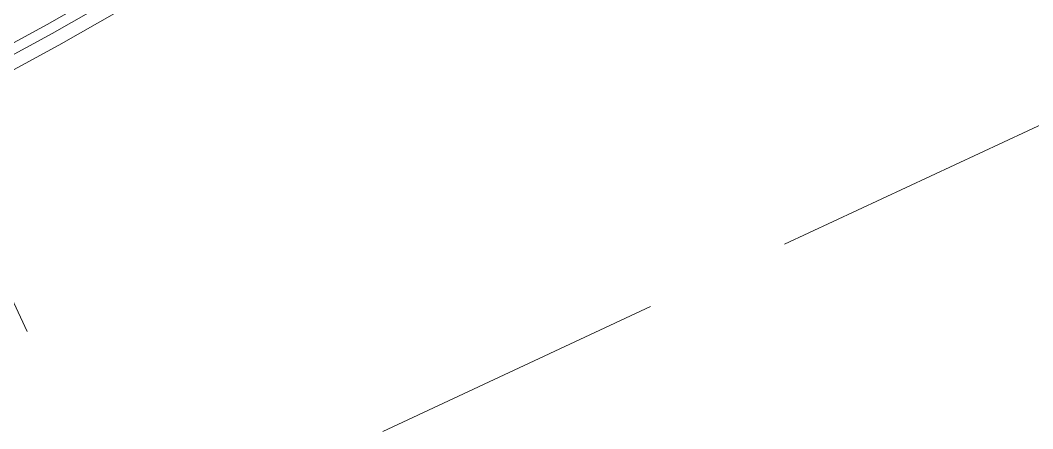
# Model space of a CAD drawing. Extents: x 2498567 to 2501210, y 7092229 to 7094464.
# Drawn here: x 2499461.74 to 2499491.72, y 7093425.01 to 7093437.11 of the extents above; entities that cross this region are included whole.
import ezdxf

# ---------------------------------------------------------------- set-up
doc = ezdxf.new("R2010")
doc.units = 0
doc.header["$MEASUREMENT"] = 0
doc.linetypes.add('HIDDEN', pattern=[0.375, 0.25, -0.125])
doc.layers.add('2', color=7, linetype='Continuous', lineweight=0)
doc.layers.add('GRID', color=254, linetype='HIDDEN')

msp = doc.modelspace()

# ---------------------------------------------------------------- linework, layer by layer
at = {"layer": '2', "color": 7, "linetype": 'Continuous', "lineweight": 0, "flags": 128}
for points in [[(2499261.957, 7093335.824), (2499322.875, 7093366.486), (2499372.924, 7093391.395), (2499441.391, 7093425.469), (2499462.533, 7093436.981), (2499489.527, 7093452.349), (2499503.992, 7093460.795)], [(2499262.092, 7093335.556), (2499323.009, 7093366.218), (2499373.058, 7093391.126), (2499441.53, 7093425.203), (2499462.679, 7093436.719), (2499489.677, 7093452.089), (2499504.143, 7093460.536)], [(2499262.272, 7093335.199), (2499323.188, 7093365.86), (2499373.236, 7093390.768), (2499441.714, 7093424.848), (2499462.874, 7093436.369), (2499489.877, 7093451.743), (2499504.345, 7093460.191)]]:
    msp.add_lwpolyline(points, dxfattribs=at)
at = {"layer": 'GRID', "color": 252, "linetype": 'HIDDEN', "lineweight": 0, "ltscale": 35}
for p, q in [((2498794.433, 7093108.774), (2500774.062, 7094031.833)), ((2499286.296, 7093804.577), (2499807.443, 7092686.904))]:
    msp.add_line(p, q, dxfattribs=at)

doc.saveas('drawing.dxf')
